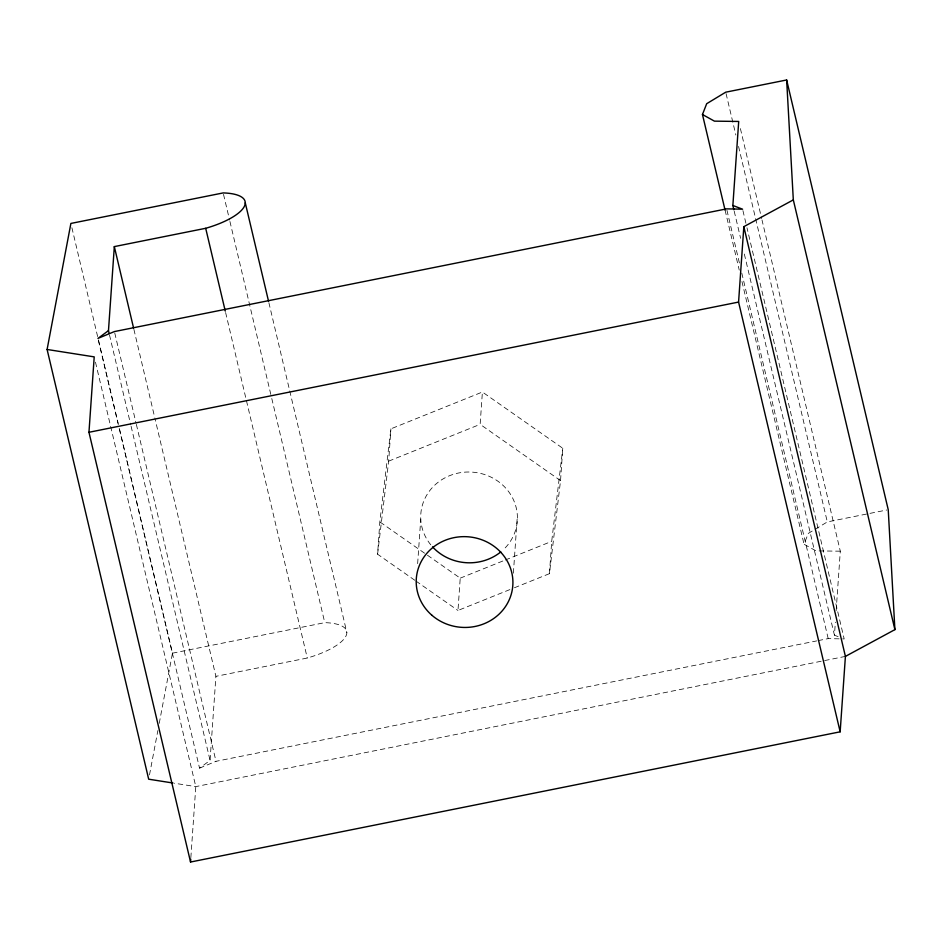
<?xml version="1.0" encoding="UTF-8"?>
<svg xmlns="http://www.w3.org/2000/svg" width="942" height="942" viewBox="0 0 942 942"><rect width="100%" height="100%" fill="white"/><g stroke="black" fill="none" stroke-linecap="round" stroke-linejoin="round"><path stroke-width="0.71" stroke-dasharray="4.71 3.53" d="M190.849 857.667L195.795 786.605L95.224 361.151M119.21 428.351L199.539 768.142L210.066 760.371L215.906 676.344L154.829 417.93M414.774 580.237L377.589 554.214L379.838 521.892L390.918 428.834L482.398 392.025L562.786 448.286L560.537 480.608L549.445 573.666L511.223 589.044M377.589 554.214L388.669 461.156L390.918 428.834M417.647 563.634L420.744 519.101M509.858 589.598L457.977 610.463L460.226 578.153L379.838 521.892M560.537 480.608L480.149 424.347L482.398 392.025M513.378 573.172L517.37 515.71M549.445 573.666L551.706 541.344L562.786 448.286M838.097 636.615L834.447 635.226L835.354 622.191M836.155 610.593L840.299 551.188L761.996 219.969M149.495 774.901L157.879 730.509M159.233 723.35L172.468 653.183L119.493 429.034M840.299 551.188L816.008 550.882L804.044 544.24L808.271 533.431L827.312 521.927L886.811 509.999M199.539 768.142L216.001 761.313L816.679 640.913M388.669 461.156L480.149 424.347M460.226 578.153L503.911 560.572M505.277 560.019L551.706 541.344M172.468 653.183L324.766 622.65A51.692 17.168 -13.3 0 1 345.938 636.086A51.692 17.168 -13.3 0 1 307.28 658.022L215.906 676.344M818.115 640.619L828.206 638.605L844.173 638.935L746.971 227.752M845.41 656.397L195.795 786.605L174.376 783.238M415.975 581.084L457.977 610.463M740.4 128.595L761.654 218.544M726.07 93.611L735.855 135.024M738.552 146.446L827.312 521.927M742.932 210.631L746.641 226.327M734.207 211.196L740.624 238.326M744.333 254.034L834.447 635.226M726.953 210.29L739.446 263.124M741.801 273.109L828.206 638.605M725.081 210.16L739.246 270.13M741.955 281.552L804.044 544.24M268.882 302.712L346.844 632.506M223.513 194.346L229.589 220.051M229.93 221.476L271.437 397.077M271.779 398.513L324.766 622.65M225.609 312.532L307.28 658.022M133.905 329.417L154.488 416.505M114.759 332.997L136.013 422.946M136.355 424.371L216.001 761.313M109.484 334.928L130.75 424.866M131.091 426.29L210.066 760.371M71.898 227.728L98.227 339.085M98.557 340.509L118.139 423.323M98.286 339.838L118.869 426.926M430.765 544.817A48.372 45.393 4 0 1 438.065 482.304A48.372 45.393 4 0 1 504.947 487.273A48.372 45.393 4 0 1 502.851 550.163"/><path stroke-width="1.41" d="M725.081 210.16L702.461 114.512L706.688 103.702L725.729 92.186L786.641 79.976L793.317 199.892L743.827 226.669L845.41 656.397L840.158 731.816L190.543 862.024L88.96 432.284L94.212 356.877L47.1 349.47L70.886 223.442L223.172 192.922A51.692 17.168 -13.3 0 1 244.355 206.357A51.692 17.168 -13.3 0 1 205.697 228.294L114.323 246.604L108.471 330.642L109.154 333.492M190.543 862.024L190.743 859.116M733.877 209.772L732.864 205.486L738.705 121.459L714.425 121.141L702.461 114.512M840.158 731.816L738.575 302.076L743.827 226.669M108.471 330.642L97.944 338.413L114.418 331.572L726.623 208.865L742.59 209.195L732.864 205.486M845.41 656.397L894.9 629.633L888.235 509.716L786.641 79.976M88.96 432.284L738.575 302.076M172.951 783.014L148.683 779.199L47.1 349.47M793.317 199.892L894.9 629.633M245.261 202.777L268.552 301.287M205.697 228.294L225.268 311.095M114.323 246.604L133.564 327.981M500.779 551.941A48.372 45.393 4 0 1 432.555 546.878M431.978 615.326A48.372 45.393 4 0 0 511.8 592.153A48.372 45.393 4 0 0 449.899 538.659A48.372 45.393 4 0 0 431.978 615.326"/></g></svg>
